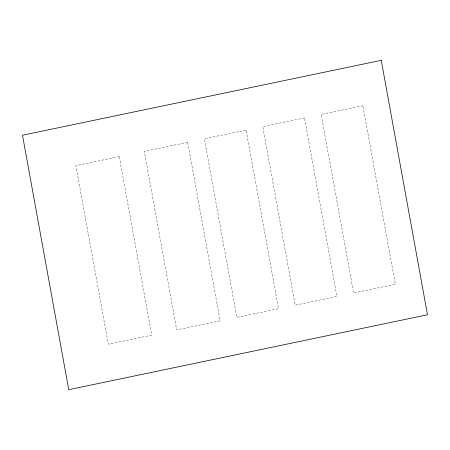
<?xml version="1.0" encoding="UTF-8"?>
<svg xmlns="http://www.w3.org/2000/svg" width="450" height="450" viewBox="0 0 450 450"><rect width="100%" height="100%" fill="white"/><g stroke="black" fill="none" stroke-linecap="round" stroke-linejoin="round"><path stroke-width="0.34" stroke-dasharray="2.25 1.69" d="M119.261 156.589L75.876 165.651L108.326 344.205L151.712 335.149L119.261 156.589M187.672 142.307L144.292 151.363L176.737 329.923L220.123 320.861L187.672 142.307M246.077 130.112L204.362 138.819L236.812 317.379L278.528 308.666L246.077 130.112M304.481 117.917L262.766 126.624L295.211 305.184L336.932 296.477L304.481 117.917M362.88 105.722L321.165 114.429L353.616 292.989L395.331 284.282L362.88 105.722"/><path stroke-width="0.67" d="M381.257 60.322L22.5 135.231L68.743 389.678L427.5 314.769L381.257 60.322"/></g></svg>
